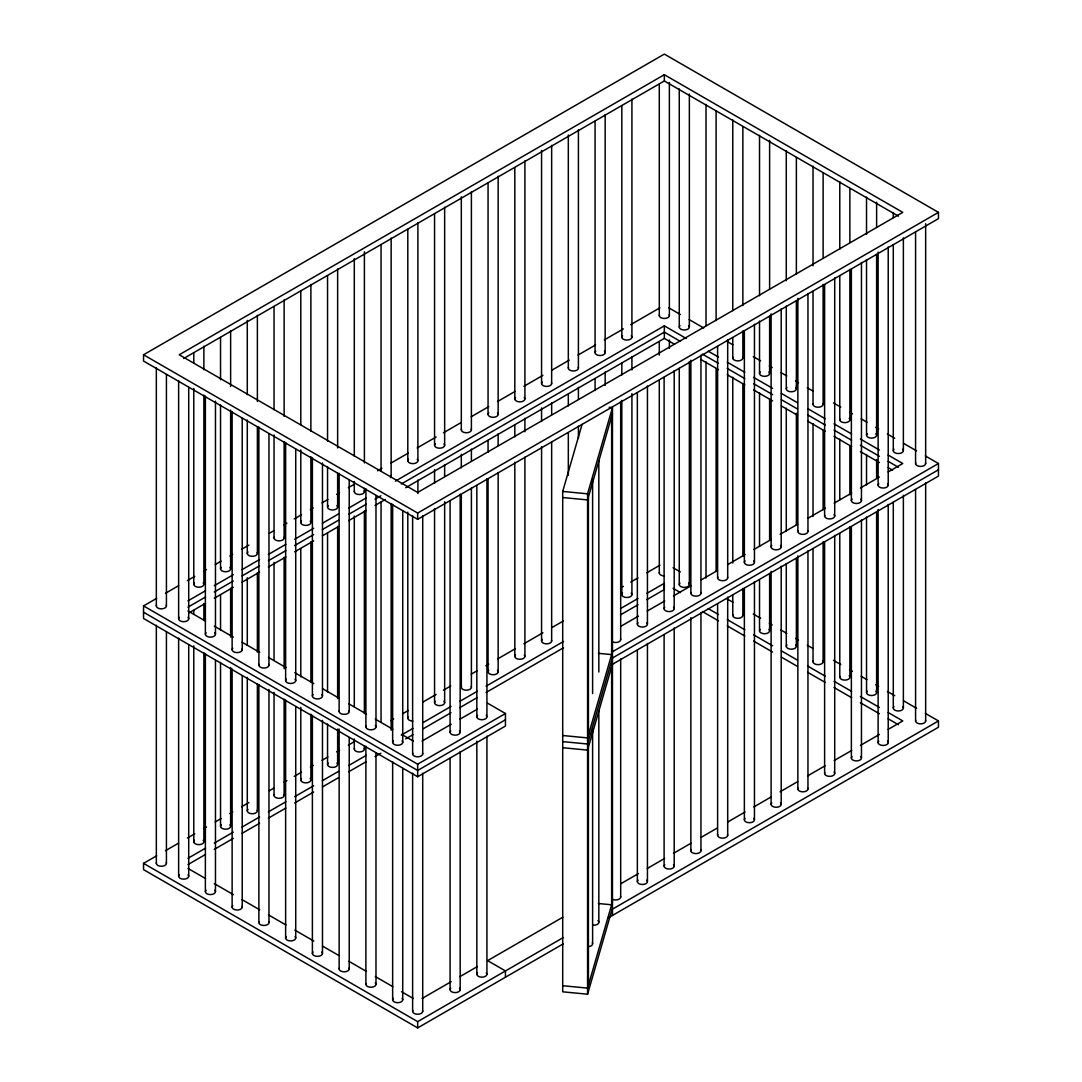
<?xml version="1.0" encoding="UTF-8"?>
<svg xmlns="http://www.w3.org/2000/svg" width="1082" height="1082" viewBox="0 0 1082 1082"><rect width="100%" height="100%" fill="white"/><g stroke="black" fill="none" stroke-linecap="round" stroke-linejoin="round"><path stroke-width="1.5" d="M609.152 407.319L612.466 407.63L612.466 908.028L587.58 994.209L562.708 991.815L562.708 491.431L582.062 424.387M587.58 994.209L587.58 493.825L612.466 407.63M612.466 413.743L587.58 499.925L562.708 497.531M612.466 657.829L587.58 744.01L562.708 741.616M612.466 663.929L587.58 750.11L562.708 747.716M612.466 901.915L587.58 988.109L562.708 985.716M143.541 354.774L664.334 54.1L938.459 212.37L938.459 218.645L417.666 519.319L143.541 361.05L143.541 354.774L417.666 513.044L938.459 212.37M664.334 74.699L179.22 354.774L417.666 492.445L902.78 212.37L664.334 74.699L664.334 80.974L183.602 358.521M487.617 703.219L505.456 713.511L505.456 726.063L417.666 776.754L143.541 618.485L143.541 605.92L156.714 598.319M165.492 593.261L178.652 585.66M187.429 580.588L194.746 576.368M203.524 571.296L206.446 569.605M215.223 564.547L221.08 561.166M229.857 556.094L232.779 554.403M241.556 549.331L248.874 545.112M269.35 533.291L273.746 530.762M283.984 524.851L286.906 523.161M294.223 518.927L301.54 514.707M310.318 509.636L313.239 507.958M322.017 502.887L327.873 499.505M336.637 494.433L339.572 492.756M348.35 487.684L354.193 484.303M377.604 470.792L381.987 468.263M390.764 463.191L408.32 453.06M417.097 447.989L436.114 437.006M443.431 432.786L460.986 422.643M471.225 416.732L488.78 406.602M497.558 401.53L515.113 391.4M523.891 386.328L542.907 375.346M551.685 370.287L569.24 360.144M578.018 355.085L595.573 344.942M604.351 339.883L623.367 328.901M630.684 324.681L659.939 307.788M187.984 600.862L205.512 590.745M214.277 585.673L233.279 574.718M242.043 569.646L259.585 559.529M268.35 554.471L285.878 544.341M294.642 539.282L313.645 528.314M322.409 523.255L338.49 513.977M348.715 508.067L366.243 497.936M395.471 481.071L664.334 325.844L686.272 338.517M187.984 607.137L205.512 597.021M214.277 591.962L233.279 580.993M242.043 575.935L259.585 565.805M268.35 560.747L285.878 550.616M294.642 545.558L313.645 534.589M322.409 529.531L338.49 520.253M348.715 514.342L366.243 504.226M375.008 499.154L380.864 495.786M401.314 483.979L664.334 332.12L680.429 341.412M189.445 612.574L205.512 603.296M214.277 598.238L233.279 587.269M242.043 582.211L259.585 572.08M268.35 567.022L285.878 556.905M294.642 551.834L313.645 540.865M322.409 535.806L338.49 526.528M348.715 520.618L366.243 510.501M375.008 505.443L385.246 499.532M405.696 487.725L664.334 338.409L674.573 344.319M563.303 943.829L417.666 1027.9L143.541 869.63L143.541 863.355L156.714 855.754M165.492 850.682L178.652 843.081M187.429 838.023L194.746 833.789M203.524 828.731L206.446 827.04M215.223 821.968L221.08 818.587M229.857 813.529L232.779 811.838M241.556 806.766L248.874 802.546M269.35 790.726L273.746 788.183M283.984 782.272L286.906 780.582M294.223 776.362L301.54 772.142M310.318 767.07L313.239 765.38M322.017 760.321L327.873 756.94M336.637 751.868L339.572 750.178M348.35 745.119L354.193 741.738M390.764 720.626L393.699 718.935M402.477 713.863L408.32 710.482M422.954 702.042L436.114 694.441M443.431 690.208L450.748 685.988M471.225 674.167L477.081 670.786M485.859 665.728L488.78 664.037M497.558 658.965L515.113 648.835M523.891 643.763L542.907 632.781M551.685 627.709L563.397 620.96M620.446 588.013L623.367 586.336M630.684 582.102L638.001 577.883M646.779 572.811L659.939 565.21M187.984 858.297L205.512 848.166M214.277 843.108L233.279 832.139M242.043 827.081L259.585 816.951M268.35 811.892L285.878 801.776M294.642 796.704L313.645 785.748M322.409 780.677L338.49 771.398M348.715 765.501L366.243 755.371M401.314 735.124L412.999 728.375M423.238 722.478L450.991 706.438M459.769 701.379L477.297 691.263M486.061 686.191L563.506 641.491M620.5 608.584L638.028 598.454M646.793 593.396L664.334 583.279L664.334 589.555L646.793 599.671M187.984 864.572L205.512 854.455M214.277 849.384L233.279 838.415M242.043 833.356L259.585 823.24M268.35 818.168L285.878 808.051M294.642 802.993L313.645 792.024M322.409 786.966L338.49 777.674M348.715 771.777L366.243 761.647M375.008 756.588L380.864 753.221M405.696 738.871L412.999 734.651M423.238 728.754L450.991 712.727M459.769 707.655L477.297 697.538M486.061 692.48L563.506 647.766M620.5 614.86L638.028 604.743M422.048 741.075L451.18 724.25M459.931 719.192L477.419 709.102M620.919 626.248L638.448 616.131M647.212 611.073L664.727 600.956M673.491 595.898L691.019 585.781M701.244 579.871L717.312 570.606M727.537 564.696L745.052 554.579M753.816 549.521L771.344 539.404M780.108 534.346L797.637 524.229M807.862 518.319L825.377 508.202M834.141 503.144L851.669 493.027M860.433 487.968L879.423 477.013M888.187 471.955L902.78 463.515L888.16 455.076M143.541 605.92L417.666 764.19L505.456 713.511M612.466 664.28L938.459 476.08L938.459 463.515L612.466 651.729L587.58 737.91L562.708 735.517M505.456 719.787L417.666 770.465L143.541 612.209M612.466 658.005L938.459 469.791M422.048 998.497L451.18 981.672M459.931 976.627L477.419 966.537M562.816 917.225L487.617 960.64L505.456 970.933L505.456 977.222M620.919 883.683L638.448 873.566M647.212 868.508L664.727 858.391M673.491 853.333L691.019 843.216M701.244 837.306L717.312 828.028M727.537 822.131L745.052 812.014M753.816 806.956L771.344 796.839M780.108 791.781L797.637 781.65M807.862 775.753L825.377 765.637M834.141 760.578L851.669 750.462M860.433 745.403L879.423 734.435M888.187 729.376L902.78 720.95L888.16 712.497M143.541 863.355L417.666 1021.624L563.303 937.539M608.125 917.942L938.459 727.226L938.459 720.95L612.466 909.151L612.466 915.44M562.708 491.431L587.58 493.825M598.373 653.325L611.641 654.596L611.641 416.611M598.373 903.511L611.641 904.795L611.641 666.81M664.334 80.974L898.398 216.116M668.703 307.775L680.375 314.51M689.112 319.569L703.706 327.981M727.036 341.452L732.866 344.82M753.275 356.6L760.565 360.806M769.316 365.865L772.237 367.542M780.974 372.6L786.817 375.968M795.568 381.013L798.475 382.703M807.226 387.748L813.055 391.116M833.478 402.91L840.768 407.116M849.505 412.161L852.427 413.851M861.177 418.896L867.007 422.264M875.757 427.322L878.679 428.999M887.429 434.058L894.719 438.264M903.456 443.309L916.589 450.883M925.34 455.941L938.459 463.515M708.223 351.19L718.462 357.101M727.239 362.159L744.795 372.303M753.572 377.361L772.589 388.343M781.366 393.415L797.461 402.707M807.699 408.617L825.255 418.748M834.033 423.819L851.588 433.95M860.366 439.022L879.382 450.004M702.367 354.085L718.462 363.376M727.239 368.448L744.795 378.578M753.572 383.65L772.589 394.619M781.366 399.691L797.461 408.982M807.699 414.893L825.255 425.037M834.033 430.095L851.588 440.239M860.366 445.297L879.382 456.279M888.16 461.351L898.398 467.262M700.906 359.522L718.462 369.652M727.239 374.724L744.795 384.854M753.572 389.926L772.589 400.908M781.366 405.966L797.461 415.258M807.699 421.168L825.255 431.312M834.033 436.384L851.588 446.514M860.366 451.586L879.382 462.555M888.16 467.627L892.542 470.156M673.085 567.739L680.375 571.945M727.036 598.887L732.866 602.241M753.275 614.035L760.565 618.241M769.316 623.3L772.237 624.977M780.974 630.035L786.817 633.389M795.568 638.448L798.475 640.125M807.226 645.183L813.055 648.551M833.478 660.331L840.768 664.537M849.505 669.596L852.427 671.273M861.177 676.331L867.007 679.699M875.757 684.744L878.679 686.434M887.429 691.479L894.719 695.685M903.456 700.744L916.589 708.318M925.34 713.376L938.459 720.95M673.112 588.337L680.429 592.571M708.223 608.611L718.462 614.522M727.239 619.594L744.795 629.724M753.572 634.796L772.589 645.778M781.366 650.85L797.461 660.142M807.699 666.052L825.255 676.182M834.033 681.254L851.588 691.384M860.366 696.456L879.382 707.439M702.367 611.519L718.462 620.811M727.239 625.869L744.795 636.013M753.572 641.071L772.589 652.054M781.366 657.126L797.461 666.417M807.699 672.328L825.255 682.458M834.033 687.53L851.588 697.66M860.366 702.732L879.382 713.714M888.16 718.786L898.398 724.697M187.984 610.992L205.539 621.122M214.317 626.194L233.347 637.176M242.125 642.248L259.68 652.378M268.458 657.45L286.013 667.58M294.777 672.652L313.807 683.635M322.585 688.693L338.666 697.985M348.918 703.895L366.473 714.039M375.251 719.097L392.807 729.241M401.571 734.313L413.283 741.062M187.984 868.427L205.539 878.557M214.317 883.629L233.347 894.611M242.125 899.669L259.68 909.813M268.458 914.872L286.013 925.015M294.777 930.074L313.807 941.056M322.585 946.128L338.666 955.42M348.918 961.33L366.473 971.46M375.251 976.532L392.807 986.662M401.571 991.734L413.283 998.497M925.665 223.717L925.665 463.515M925.665 482.829L925.665 720.95M915.575 232.157L915.575 463.515M915.575 489.591L915.575 720.95M903.375 237.864L903.375 450.639M903.375 495.286L903.375 708.074M893.286 212.532L893.286 217.59M893.286 244.613L893.286 450.639M893.286 502.048L893.286 708.074M888.214 247.021L888.214 485.142M888.214 504.455L888.214 742.577M878.124 252.092L878.124 485.142M878.124 509.514L878.124 742.577M876.623 202.145L876.623 227.477M876.623 254.5L876.623 435.194M876.623 459.58L876.623 478.149M876.623 511.935L876.623 692.629M866.533 197.086L866.533 234.239M866.533 259.572L866.533 435.194M866.533 454.508L866.533 484.912M866.533 516.993L866.533 692.629M861.461 262.466L861.461 500.587M861.461 519.901L861.461 758.022M851.372 269.229L851.372 500.587M851.372 526.65L851.372 758.022M849.87 188.39L849.87 242.436M849.87 269.459L849.87 419.748M849.87 445.825L849.87 494.799M849.87 526.88L849.87 677.183M839.781 181.641L839.781 249.185M839.781 276.208L839.781 419.748M839.781 439.062L839.781 499.857M839.781 533.642L839.781 677.183M834.709 277.912L834.709 516.033M834.709 535.347L834.709 773.468M824.619 284.674L824.619 516.033M824.619 542.096L824.619 773.468M823.118 172.944L823.118 257.381M823.118 284.404L823.118 404.303M823.118 430.379L823.118 509.744M823.118 541.839L823.118 661.738M813.028 166.195L813.028 265.834M813.028 291.166L813.028 404.303M813.028 423.617L813.028 516.506M813.028 548.588L813.028 661.738M807.956 293.357L807.956 531.478M807.956 550.792L807.956 788.913M797.867 298.429L797.867 531.478M797.867 555.85L797.867 788.913M796.366 157.499L796.366 274.03M796.366 301.053L796.366 388.857M796.366 413.243L796.366 524.702M796.366 558.474L796.366 646.292M786.276 150.75L786.276 280.779M786.276 306.111L786.276 388.857M786.276 408.171L786.276 531.451M786.276 563.546L786.276 646.292M781.204 308.803L781.204 546.924M781.204 566.238L781.204 804.359M771.114 313.875L771.114 546.924M771.114 571.296L771.114 804.359M769.613 140.362L769.613 288.975M769.613 315.998L769.613 373.412M769.613 399.488L769.613 539.648M769.613 573.433L769.613 630.847M759.523 135.304L759.523 295.738M759.523 321.07L759.523 373.412M759.523 392.725L759.523 546.41M759.523 580.182L759.523 630.847M754.452 324.248L754.452 562.37M754.452 581.683L754.452 819.804M744.362 331.011L744.362 562.37M744.362 588.432L744.362 819.804M742.861 126.608L742.861 305.624M742.861 330.957L742.861 357.966M742.861 384.042L742.861 556.297M742.861 588.378L742.861 615.401M732.771 119.859L732.771 310.683M732.771 337.706L732.771 357.966M732.771 377.28L732.771 563.046M732.771 595.141L732.771 615.401M727.699 339.694L727.699 577.815M727.699 597.129L727.699 835.25M717.609 346.456L717.609 577.815M717.609 603.878L717.609 835.25M716.108 111.162L716.108 320.57M716.108 368.597L716.108 571.242M706.019 104.413L706.019 325.641M706.019 361.834L706.019 578.004M700.947 355.139L700.947 593.261M700.947 612.574L700.947 850.695M690.857 360.211L690.857 593.261M690.857 617.633L690.857 850.695M689.356 94.026L689.356 327.075M689.356 361.591L689.356 584.51M679.266 88.967L679.266 327.075M679.266 368.353L679.266 584.51M674.194 370.585L674.194 608.706M674.194 628.02L674.194 866.141M669.379 82.502L669.379 315.552M669.379 339.924L669.379 348.377M664.334 325.844L664.334 338.409M664.105 377.348L664.105 608.706M664.105 634.769L664.105 866.141M659.29 84.18L659.29 315.552M659.29 341.614L659.29 355.126M659.29 380.458L659.29 572.973M647.442 386.031L647.442 624.152M647.442 643.465L647.442 881.587M637.352 392.793L637.352 624.152M637.352 650.214L637.352 881.587M631.915 99.057L631.915 337.178M631.915 356.478L631.915 369.99M631.915 393.632L631.915 594.6M621.825 105.806L621.825 337.178M621.825 363.241L621.825 375.062M621.825 400.394L621.825 594.6M620.689 401.476L620.689 639.597M620.689 658.911L620.689 897.032M605.163 114.503L605.163 352.624M605.163 371.924L605.163 385.435M598.833 460.837L598.833 671.99M598.833 710.833L598.833 921.986M595.073 121.252L595.073 352.624M595.073 378.686L595.073 390.507M592.611 479.001L592.611 693.535M592.611 729.011L592.611 943.531M588.419 497.044L588.419 735.043M588.419 747.243L588.419 985.229M578.41 129.948L578.41 368.069M578.41 387.37L578.41 399.204M578.41 426.213L578.41 438.034M568.321 135.007L568.321 368.069M568.321 394.132L568.321 405.953M568.321 432.976L568.321 475.187M551.658 145.394L551.658 383.515M551.658 402.815L551.658 414.649M551.658 441.659L551.658 640.936M541.568 150.452L541.568 383.515M541.568 407.887L541.568 421.398M541.568 446.731L541.568 640.936M524.905 160.839L524.905 398.96M524.905 418.261L524.905 431.772M524.905 457.104L524.905 656.382M514.816 167.588L514.816 398.96M514.816 425.023L514.816 436.844M514.816 462.176L514.816 656.382M498.153 176.285L498.153 414.406M498.153 433.706L498.153 445.541M498.153 472.55L498.153 671.827M488.063 183.034L488.063 414.406M488.063 440.469L488.063 452.29M488.063 479.312L488.063 671.827M486.927 478.704L486.927 716.825M486.927 736.139L486.927 974.26M476.837 485.466L476.837 716.825M476.837 741.197L476.837 974.26M471.4 191.73L471.4 429.852M471.4 449.152L471.4 460.986M471.4 487.996L471.4 687.273M461.311 196.789L461.311 429.852M461.311 454.224L461.311 467.735M461.311 494.758L461.311 687.273M460.175 494.149L460.175 732.271M460.175 751.584L460.175 989.705M450.085 500.912L450.085 732.271M450.085 758.333L450.085 989.705M444.648 207.176L444.648 445.297M444.648 464.597L444.648 476.432M444.648 501.75L444.648 702.718M434.558 213.925L434.558 445.297M434.558 469.669L434.558 483.181M434.558 508.513L434.558 702.718M422.71 515.776L422.71 753.897M422.71 773.211L422.71 1011.318M417.895 222.621L417.895 460.743M417.895 480.043L417.895 493.554M417.666 513.044L417.666 519.319M417.666 764.19L417.666 776.754M417.666 1021.624L417.666 1027.9M412.621 515.776L412.621 753.897M412.621 773.211L412.621 1011.318M407.806 229.37L407.806 460.743M407.806 512.138L407.806 718.164M402.734 511.002L402.734 742.36M402.734 768.423L402.734 999.795M392.644 504.239L392.644 742.36M392.644 761.674L392.644 999.795M391.143 238.067L391.143 476.188M391.143 503.942L391.143 730.228M381.053 244.816L381.053 471.116M381.053 502.251L381.053 721.789M375.981 495.556L375.981 726.915M375.981 752.977L375.981 984.349M365.892 488.793L365.892 726.915M365.892 746.228L365.892 984.349M364.391 251.822L364.391 462.92M364.391 488.252L364.391 491.634M364.391 510.947L364.391 713.593M364.391 745.687L364.391 749.055M354.301 258.571L354.301 456.158M354.301 481.49L354.301 491.634M354.301 516.006L354.301 706.844M354.301 738.925L354.301 749.055M349.229 480.11L349.229 711.469M349.229 737.532L349.229 968.904M339.139 473.348L339.139 711.469M339.139 729.092L339.139 968.904M337.638 268.958L337.638 447.962M337.638 473.294L337.638 507.079M337.638 526.393L337.638 698.647M337.638 729.038L337.638 764.501M327.548 275.707L327.548 441.213M327.548 466.545L327.548 507.079M327.548 533.142L327.548 691.885M327.548 723.98L327.548 764.501M322.477 462.974L322.477 696.024M322.477 720.409L322.477 953.458M312.387 457.902L312.387 696.024M312.387 715.337L312.387 953.458M310.886 284.404L310.886 431.326M310.886 456.658L310.886 522.525M310.886 541.839L310.886 681.998M310.886 714.093L310.886 779.946M300.796 291.153L300.796 424.577M300.796 449.896L300.796 522.525M300.796 548.588L300.796 676.94M300.796 707.33L300.796 779.946M295.724 449.219L295.724 680.578M295.724 706.641L295.724 938.013M285.634 442.457L285.634 680.578M285.634 699.892L285.634 938.013M284.133 299.849L284.133 416.367M284.133 441.699L284.133 537.97M284.133 557.284L284.133 668.73M284.133 699.134L284.133 795.392M274.044 306.598L274.044 409.618M274.044 434.95L274.044 537.97M274.044 562.342L274.044 660.29M274.044 692.385L274.044 795.392M268.972 433.774L268.972 665.132M268.972 689.518L268.972 922.567M258.882 427.011L258.882 665.132M258.882 684.446L258.882 922.567M257.381 315.295L257.381 401.422M257.381 426.754L257.381 553.416M257.381 572.73L257.381 652.094M257.381 684.176L257.381 810.837M247.291 320.353L247.291 394.66M247.291 419.992L247.291 553.416M247.291 577.788L247.291 645.345M247.291 677.427L247.291 810.837M242.219 418.328L242.219 649.687M242.219 675.75L242.219 907.122M232.13 411.566L232.13 649.687M232.13 669.001L232.13 907.122M230.628 330.74L230.628 386.463M230.628 410.105L230.628 568.862M230.628 588.175L230.628 637.149M230.628 667.54L230.628 826.283M220.539 337.489L220.539 379.714M220.539 405.047L220.539 568.862M220.539 594.924L220.539 630.387M220.539 662.468L220.539 826.283M215.467 401.192L215.467 634.241M215.467 660.304L215.467 891.676M205.377 396.12L205.377 634.241M205.377 653.555L205.377 891.676M203.876 346.186L203.876 369.828M203.876 395.16L203.876 584.307M203.876 603.621L203.876 620.5M203.876 652.595L203.876 841.728M193.786 352.935L193.786 363.079M193.786 388.397L193.786 584.307M193.786 610.37L193.786 613.751M193.786 645.832L193.786 841.728M188.714 387.437L188.714 618.796M188.714 644.858L188.714 876.231M178.625 380.675L178.625 618.796M178.625 638.11L178.625 876.231M166.425 374.561L166.425 605.92M166.425 631.996L166.425 863.355M156.335 367.812L156.335 605.92M156.335 625.234L156.335 863.355M646.765 880.126A5.045 2.908 0 0 1 642.397 884.494A5.045 2.908 0 0 1 638.028 880.126M669.203 314.794A5.045 2.908 0 0 1 664.334 318.46A5.045 2.908 0 0 1 659.452 314.794M688.679 325.628A5.045 2.908 0 0 1 684.311 329.996A5.045 2.908 0 0 1 679.942 325.628M925.489 462.758A5.045 2.908 0 0 1 920.62 466.423A5.045 2.908 0 0 1 915.751 462.758M166.249 605.176A5.045 2.908 0 0 1 161.38 608.841A5.045 2.908 0 0 1 156.511 605.176M620.513 896.275A5.045 2.908 0 0 1 618.16 899.548A5.045 2.908 0 0 1 612.074 899.088M486.251 972.799A5.045 2.908 0 0 1 481.882 977.168A5.045 2.908 0 0 1 477.514 972.799M422.548 1010.574A5.045 2.908 0 0 1 417.666 1014.24A5.045 2.908 0 0 1 412.797 1010.574M375.305 982.889A5.045 2.908 0 0 1 371.599 987.23A5.045 2.908 0 0 1 366.068 983.592M402.058 998.334A5.045 2.908 0 0 1 397.689 1002.703A5.045 2.908 0 0 1 393.321 998.334M459.498 988.245A5.045 2.908 0 0 1 455.13 992.613A5.045 2.908 0 0 1 450.761 988.245M860.785 756.561A5.045 2.908 0 0 1 856.417 760.93A5.045 2.908 0 0 1 852.048 756.561M887.538 741.116A5.045 2.908 0 0 1 883.169 745.484A5.045 2.908 0 0 1 878.8 741.116M753.775 818.344A5.045 2.908 0 0 1 749.407 822.712A5.045 2.908 0 0 1 745.038 818.344M807.781 788.156A5.045 2.908 0 0 1 802.912 791.821A5.045 2.908 0 0 1 798.043 788.156M673.518 864.68A5.045 2.908 0 0 1 669.149 869.049A5.045 2.908 0 0 1 664.781 864.68M295.048 936.552A5.045 2.908 0 0 1 290.679 940.921A5.045 2.908 0 0 1 286.311 936.552M349.067 968.147A5.045 2.908 0 0 1 344.184 971.812A5.045 2.908 0 0 1 339.315 968.147M268.809 921.81A5.045 2.908 0 0 1 263.927 925.475A5.045 2.908 0 0 1 259.058 921.81M321.8 951.998A5.045 2.908 0 0 1 317.432 956.366A5.045 2.908 0 0 1 313.063 951.998M188.038 874.77A5.045 2.908 0 0 1 183.67 879.139A5.045 2.908 0 0 1 179.301 874.77M242.043 906.364A5.045 2.908 0 0 1 236.525 910.003A5.045 2.908 0 0 1 232.806 905.661M214.791 890.216A5.045 2.908 0 0 1 210.422 894.584A5.045 2.908 0 0 1 206.053 890.216M727.523 834.493A5.045 2.908 0 0 1 722.654 838.158A5.045 2.908 0 0 1 717.785 834.493M700.771 849.938A5.045 2.908 0 0 1 695.902 853.603A5.045 2.908 0 0 1 691.019 849.938M780.528 802.898A5.045 2.908 0 0 1 776.159 807.267A5.045 2.908 0 0 1 771.791 802.898M834.033 772.007A5.045 2.908 0 0 1 830.327 776.349A5.045 2.908 0 0 1 824.795 772.71M860.785 499.127A5.045 2.908 0 0 1 856.417 503.495A5.045 2.908 0 0 1 852.048 499.127M807.781 530.721A5.045 2.908 0 0 1 802.912 534.386A5.045 2.908 0 0 1 798.043 530.721M242.043 648.93A5.045 2.908 0 0 1 236.525 652.581A5.045 2.908 0 0 1 232.806 648.226M188.038 617.335A5.045 2.908 0 0 1 183.67 621.704A5.045 2.908 0 0 1 179.301 617.335M268.809 664.375A5.045 2.908 0 0 1 263.927 668.04A5.045 2.908 0 0 1 259.058 664.375M214.791 632.781A5.045 2.908 0 0 1 210.422 637.149A5.045 2.908 0 0 1 206.053 632.781M321.8 694.563A5.045 2.908 0 0 1 317.432 698.931A5.045 2.908 0 0 1 313.063 694.563M700.771 592.503A5.045 2.908 0 0 1 695.902 596.168A5.045 2.908 0 0 1 691.019 592.503M727.523 577.058A5.045 2.908 0 0 1 722.654 580.723A5.045 2.908 0 0 1 717.785 577.058M780.528 545.463A5.045 2.908 0 0 1 776.159 549.832A5.045 2.908 0 0 1 771.791 545.463M887.538 483.681A5.045 2.908 0 0 1 883.169 488.05A5.045 2.908 0 0 1 878.8 483.681M834.033 514.572A5.045 2.908 0 0 1 830.327 518.914A5.045 2.908 0 0 1 824.795 515.275M742.685 614.644A5.045 2.908 0 0 1 737.816 618.309A5.045 2.908 0 0 1 732.933 614.644M768.937 629.386A5.045 2.908 0 0 1 764.568 633.754A5.045 2.908 0 0 1 760.2 629.386M257.205 810.093A5.045 2.908 0 0 1 251.673 813.732A5.045 2.908 0 0 1 247.967 809.39M524.229 397.5A5.045 2.908 0 0 1 519.86 401.868A5.045 2.908 0 0 1 515.492 397.5M497.477 412.945A5.045 2.908 0 0 1 493.108 417.314A5.045 2.908 0 0 1 488.739 412.945M471.238 429.094A5.045 2.908 0 0 1 466.356 432.759A5.045 2.908 0 0 1 461.487 429.094M551.495 382.757A5.045 2.908 0 0 1 545.964 386.396A5.045 2.908 0 0 1 542.244 382.054M578.248 367.312A5.045 2.908 0 0 1 573.365 370.977A5.045 2.908 0 0 1 568.496 367.312M604.486 351.163A5.045 2.908 0 0 1 600.118 355.532A5.045 2.908 0 0 1 595.749 351.163M443.972 443.836A5.045 2.908 0 0 1 439.603 448.205A5.045 2.908 0 0 1 435.235 443.836M310.209 778.499A5.045 2.908 0 0 1 305.841 782.868A5.045 2.908 0 0 1 301.472 778.499M364.215 748.298A5.045 2.908 0 0 1 359.346 751.976A5.045 2.908 0 0 1 354.477 748.298M631.239 335.718A5.045 2.908 0 0 1 626.87 340.086A5.045 2.908 0 0 1 622.502 335.718M849.194 675.723A5.045 2.908 0 0 1 845.475 680.078A5.045 2.908 0 0 1 839.957 676.426M902.699 706.614A5.045 2.908 0 0 1 898.331 710.982A5.045 2.908 0 0 1 893.962 706.614M875.947 691.168A5.045 2.908 0 0 1 871.578 695.537A5.045 2.908 0 0 1 867.209 691.168M822.942 660.98A5.045 2.908 0 0 1 818.073 664.646A5.045 2.908 0 0 1 813.191 660.98M795.689 644.831A5.045 2.908 0 0 1 791.321 649.2A5.045 2.908 0 0 1 786.952 644.831M688.679 583.049A5.045 2.908 0 0 1 684.311 587.418A5.045 2.908 0 0 1 679.942 583.049M631.239 593.152A5.045 2.908 0 0 1 626.87 597.521A5.045 2.908 0 0 1 622.502 593.152M203.2 840.281A5.045 2.908 0 0 1 198.831 844.65A5.045 2.908 0 0 1 194.462 840.281M229.952 824.836A5.045 2.908 0 0 1 225.583 829.204A5.045 2.908 0 0 1 221.215 824.836M925.489 720.193A5.045 2.908 0 0 1 920.62 723.858A5.045 2.908 0 0 1 915.751 720.193M412.851 721.085A5.045 2.908 0 0 1 408.482 716.717M336.962 763.053A5.045 2.908 0 0 1 332.593 767.422A5.045 2.908 0 0 1 328.225 763.053M283.957 794.648A5.045 2.908 0 0 1 279.088 798.313A5.045 2.908 0 0 1 274.219 794.648M443.972 701.271A5.045 2.908 0 0 1 439.603 705.64A5.045 2.908 0 0 1 435.235 701.271M551.495 640.179A5.045 2.908 0 0 1 545.964 643.831A5.045 2.908 0 0 1 542.244 639.489M524.229 654.935A5.045 2.908 0 0 1 519.86 659.303A5.045 2.908 0 0 1 515.492 654.935M497.477 670.38A5.045 2.908 0 0 1 493.108 674.749A5.045 2.908 0 0 1 488.739 670.38M471.238 686.515A5.045 2.908 0 0 1 466.356 690.194A5.045 2.908 0 0 1 461.487 686.515M664.334 575.894A5.045 2.908 0 0 1 659.452 572.229M166.249 862.597A5.045 2.908 0 0 1 161.38 866.263A5.045 2.908 0 0 1 156.511 862.597M742.685 357.222A5.045 2.908 0 0 1 737.816 360.888A5.045 2.908 0 0 1 732.933 357.222M257.205 552.659A5.045 2.908 0 0 1 251.673 556.297A5.045 2.908 0 0 1 247.967 551.955M364.215 490.876A5.045 2.908 0 0 1 359.346 494.542A5.045 2.908 0 0 1 354.477 490.876M849.194 418.301A5.045 2.908 0 0 1 845.475 422.643A5.045 2.908 0 0 1 839.957 419.005M310.209 521.064A5.045 2.908 0 0 1 305.841 525.433A5.045 2.908 0 0 1 301.472 521.064M902.699 449.192A5.045 2.908 0 0 1 898.331 453.561A5.045 2.908 0 0 1 893.962 449.192M390.981 475.431A5.045 2.908 0 0 1 390.467 477.635M875.947 433.747A5.045 2.908 0 0 1 871.578 438.115A5.045 2.908 0 0 1 867.209 433.747M336.962 505.619A5.045 2.908 0 0 1 332.593 509.987A5.045 2.908 0 0 1 328.225 505.619M283.957 537.213A5.045 2.908 0 0 1 279.088 540.878A5.045 2.908 0 0 1 274.219 537.213M417.219 459.282A5.045 2.908 0 0 1 412.851 463.651A5.045 2.908 0 0 1 408.482 459.282M295.048 679.117A5.045 2.908 0 0 1 290.679 683.486A5.045 2.908 0 0 1 286.311 679.117M349.067 710.712A5.045 2.908 0 0 1 344.184 714.377A5.045 2.908 0 0 1 339.315 710.712M753.775 560.909A5.045 2.908 0 0 1 749.407 565.277A5.045 2.908 0 0 1 745.038 560.909M673.518 607.245A5.045 2.908 0 0 1 669.149 611.614A5.045 2.908 0 0 1 664.781 607.245M646.765 622.691A5.045 2.908 0 0 1 642.397 627.06A5.045 2.908 0 0 1 638.028 622.691M402.058 740.899A5.045 2.908 0 0 1 397.689 745.268A5.045 2.908 0 0 1 393.321 740.899M375.305 725.454A5.045 2.908 0 0 1 371.599 729.809A5.045 2.908 0 0 1 366.068 726.157M422.548 753.14A5.045 2.908 0 0 1 417.666 756.805A5.045 2.908 0 0 1 412.797 753.14M229.952 567.401A5.045 2.908 0 0 1 225.583 571.769A5.045 2.908 0 0 1 221.215 567.401M822.942 403.559A5.045 2.908 0 0 1 818.073 407.224A5.045 2.908 0 0 1 813.191 403.559M768.937 371.965A5.045 2.908 0 0 1 764.568 376.333A5.045 2.908 0 0 1 760.2 371.965M203.2 582.846A5.045 2.908 0 0 1 198.831 587.215A5.045 2.908 0 0 1 194.462 582.846M459.498 730.81A5.045 2.908 0 0 1 455.13 735.178A5.045 2.908 0 0 1 450.761 730.81M795.689 387.41A5.045 2.908 0 0 1 791.321 391.779A5.045 2.908 0 0 1 786.952 387.41M620.513 638.84A5.045 2.908 0 0 1 618.16 642.113A5.045 2.908 0 0 1 612.074 641.653M486.251 715.364A5.045 2.908 0 0 1 481.882 719.733A5.045 2.908 0 0 1 477.514 715.364M592.314 942.801A5.045 2.908 0 0 1 588.067 946.709M597.913 920.579A5.045 2.908 0 0 1 598.089 923.812A5.045 2.908 0 0 1 592.977 925.137"/></g></svg>
